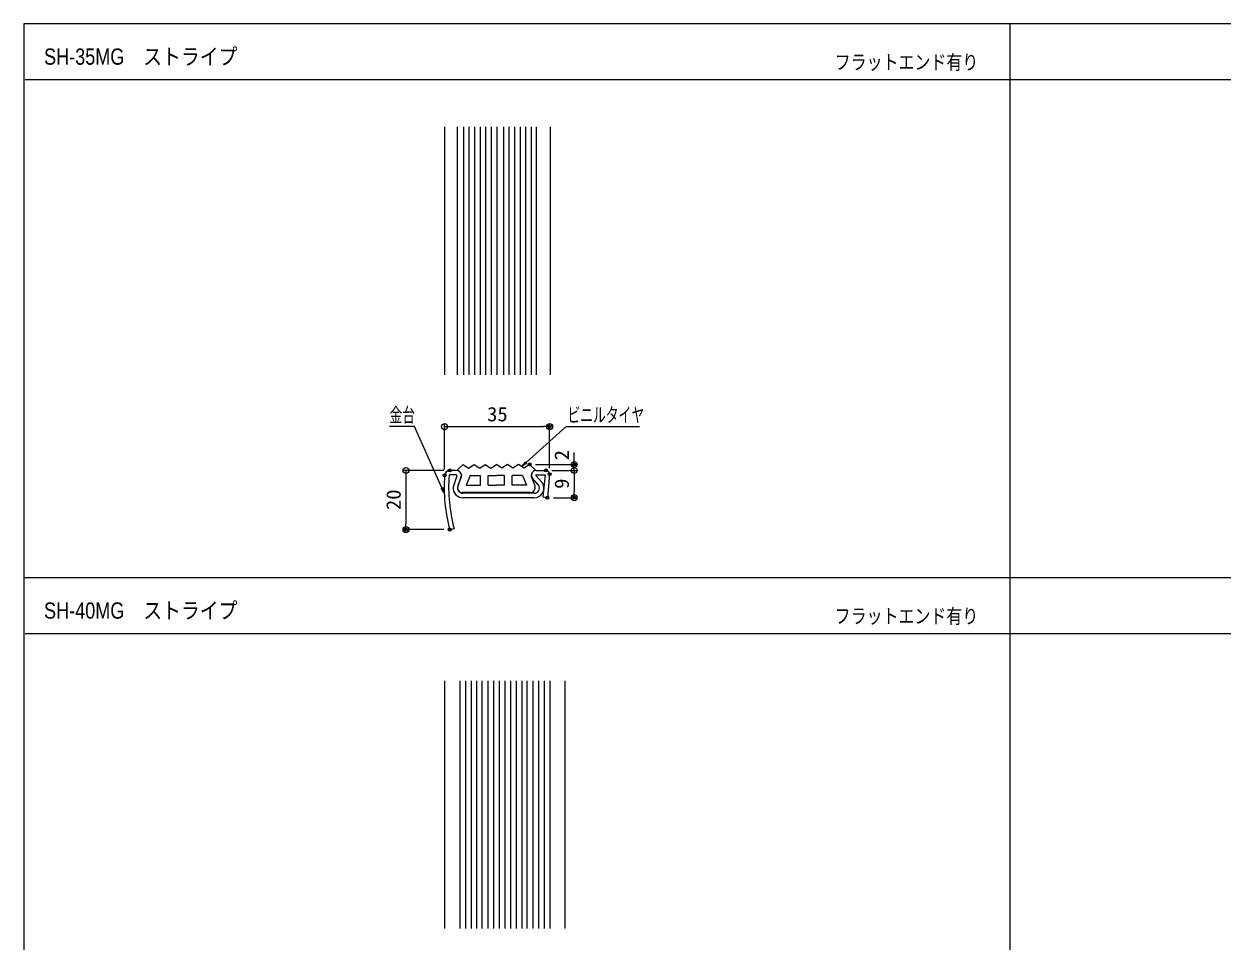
# Model space of a CAD drawing. Units: millimetres, scale not verified. Extents: x -400 to 400, y -277 to 277.
# Drawn here: x -400 to 0, y -29.4 to 276.9 of the extents above; entities that cross this region are included whole.
import ezdxf
from ezdxf.enums import TextEntityAlignment as Align

# ---------------------------------------------------------------- set-up
doc = ezdxf.new("R2010")
doc.units = ezdxf.units.MM
doc.header["$LTSCALE"] = 2
doc.header["$PDMODE"] = 32
doc.header["$PDSIZE"] = 1
for name, color, linetype, lineweight in [('0-0_zumenwaku', 6, 'Continuous', 9), ('0-2_1', 3, 'Continuous', 9), ('0-3_2', 4, 'Continuous', 9), ('0-9_0', 1, 'Continuous', 9), ('0-E_6文字', 2, 'Continuous', 9)]:
    doc.layers.add(name, color=color, linetype=linetype, lineweight=lineweight)
doc.layers.add('0-1_moji', color=2, linetype='Continuous')
doc.layers.add('0-A_Defpoints', color=7, linetype='Continuous')
doc.styles.add('ＭＳ ゴシック', font='')
doc.styles.add('ＭＳ Ｐゴシック', font='')
doc.styles.get('ＭＳ ゴシック').set_extended_font_data('MS Gothic')
doc.styles.get('ＭＳ Ｐゴシック').set_extended_font_data('MS PGothic')

# ---------------------------------------------------------------- blocks, each defined once
blk = doc.blocks.new('_Origin')
at = {"layer": '0-9_0'}
blk.add_line((0, 0), (-2, 0), dxfattribs=at)
blk.add_circle((0, 0), 1, dxfattribs=at)
blk = doc.blocks.new('MLeader1')
at = {"layer": '0-E_6文字', "color": 1}
blk.add_line((-218.262, 142.454), (-194.527, 142.454), dxfattribs=at)
at = {"layer": '0-E_6文字'}
blk.add_line((-232.156, 130.224), (-233.869, 129.139), dxfattribs=at)
at = {"layer": '0-E_6文字', "color": 1}
blk.add_lwpolyline([(-232.379, 130.472), (-218.982, 142.454), (-218.262, 142.454)], dxfattribs=at)
at = {"layer": '0-E_6文字'}
blk.add_lwpolyline([(-232.601, 130.721), (-233.869, 129.139), (-232.379, 130.472)], dxfattribs=at)
at = {"layer": '0-E_6文字', "style": 'ＭＳ ゴシック', "width": 0.65}
blk.add_text('ビニルタイヤ', height=4.809, dxfattribs=at).set_placement((-218.561, 142.511), align=Align.BOTTOM_LEFT)
blk = doc.blocks.new('MLeader2')
at = {"layer": '0-E_6文字', "color": 1}
blk.add_line((-270.33, 142.454), (-277.976, 142.454), dxfattribs=at)
at = {"layer": '0-E_6文字'}
blk.add_line((-260.202, 122.159), (-259.692, 120.197), dxfattribs=at)
at = {"layer": '0-E_6文字', "color": 1}
blk.add_lwpolyline([(-260.506, 122.023), (-269.61, 142.454), (-270.33, 142.454)], dxfattribs=at)
at = {"layer": '0-E_6文字'}
blk.add_lwpolyline([(-260.811, 121.888), (-259.692, 120.197), (-260.506, 122.023)], dxfattribs=at)
at = {"layer": '0-E_6文字', "style": 'ＭＳ ゴシック', "width": 0.65}
blk.add_text('金台', height=4.809, dxfattribs=at).set_placement((-277.976, 142.503), align=Align.BOTTOM_LEFT)

msp = doc.modelspace()

# ---------------------------------------------------------------- linework, layer by layer
at = {"layer": '0-0_zumenwaku'}
for p, q in [((-70.824, 276.938), (-70.824, -277.062)), ((-399.624, 258.414), (257.976, 258.414)), ((257.976, 91.938), (-400.024, 91.938)), ((-399.624, 73.414), (257.976, 73.414))]:
    msp.add_line(p, q, dxfattribs=at)
msp.add_lwpolyline([(-400.024, -277.062), (399.976, -277.062), (399.976, 276.938), (-400.024, 276.938)], close=True, dxfattribs=at)
at = {"layer": '0-2_1'}
for p, q in [((-259.596, 242.573), (-259.596, 159.799)), ((-255.352, 242.573), (-255.352, 159.799)), ((-229.052, 242.573), (-229.052, 159.799)), ((-224.396, 242.573), (-224.396, 159.799)), ((-255.683, 127.814), (-257.851, 127.814)), ((-255.778, 126.314), (-257.851, 126.314)), ((-255.683, 127.814), (-257.473, 127.814)), ((-255.778, 126.314), (-257.473, 126.314)), ((-255.54, 125.986), (-256.76, 122.266)), ((-255.31, 127.814), (-255.31, 127.842)), ((-253.951, 126.314), (-255.189, 122.505)), ((-228.181, 122.862), (-230.283, 125.203)), ((-226.983, 123.773), (-229.116, 126.147)), ((-229.033, 127.814), (-225.783, 127.814)), ((-229.033, 126.314), (-226.063, 126.314)), ((-226.063, 126.314), (-226.758, 118.853)), ((-224.533, 126.564), (-225.265, 118.714)), ((-229.683, 120.214), (-253.524, 120.214)), ((-229.683, 118.714), (-253.524, 118.714)), ((-225.265, 118.714), (-226.758, 118.853)), ((-257.841, 108.014), (-256.393, 108.404)), ((-259.596, 57.573), (-259.596, -25.201)), ((-254.479, 57.573), (-254.479, -25.201)), ((-224.479, 57.573), (-224.479, -25.201)), ((-219.396, 57.573), (-219.396, -25.201))]:
    msp.add_line(p, q, dxfattribs=at)
for centre, radius, start, end in [((-204.733, 122.314), 55, 175.96174, 195.07006), ((-257.851, 126.064), 1.75, 90, 175.96174), ((-204.733, 122.314), 53.5, 175.96174, 195.07006), ((-257.851, 126.064), 0.25, 90, 175.96174), ((-255.778, 126.064), 0.25, 341.84729, 90), ((-255.683, 126.064), 1.75, 8.21321, 90), ((-229.033, 126.214), 1.6, 90, 218.93971), ((-229.033, 126.214), 0.1, 90, 218.93971), ((-225.783, 126.564), 1.25, 0, 90), ((-253.524, 121.964), 3.25, 174.67134, 270), ((-253.524, 121.964), 1.75, 161.99965, 270), ((-229.683, 121.964), 3.25, 270, 33.81804), ((-229.683, 121.964), 1.75, 270, 30.86821)]:
    msp.add_arc(centre, radius, start, end, dxfattribs=at)
at = {"layer": '0-3_2'}
for p, q in [((-253.302, 242.573), (-253.302, 159.799)), ((-251.452, 242.573), (-251.452, 159.799)), ((-249.602, 242.573), (-249.602, 159.799)), ((-247.752, 242.573), (-247.752, 159.799)), ((-245.902, 242.573), (-245.902, 159.799)), ((-244.052, 242.573), (-244.052, 159.799)), ((-242.202, 242.573), (-242.202, 159.799)), ((-239.94, 242.573), (-239.94, 159.799)), ((-238.09, 242.573), (-238.09, 159.799)), ((-236.24, 242.573), (-236.24, 159.799)), ((-234.39, 242.573), (-234.39, 159.799)), ((-232.54, 242.573), (-232.54, 159.799)), ((-230.69, 242.573), (-230.69, 159.799)), ((-253.41, 129.814), (-255.185, 128.132)), ((-253.41, 129.814), (-251.56, 128.614)), ((-251.56, 128.614), (-249.71, 129.814)), ((-249.71, 129.814), (-247.86, 128.614)), ((-247.86, 128.614), (-246.01, 129.814)), ((-246.01, 129.814), (-244.16, 128.614)), ((-244.16, 128.614), (-242.31, 129.814)), ((-240.46, 128.614), (-242.31, 129.814)), ((-238.61, 129.814), (-240.46, 128.614)), ((-236.76, 128.614), (-238.61, 129.814)), ((-234.91, 129.814), (-236.76, 128.614)), ((-233.06, 128.614), (-234.91, 129.814)), ((-231.21, 129.814), (-233.06, 128.614)), ((-231.21, 129.814), (-229.435, 128.132)), ((-254.038, 125.531), (-255.21, 122.749)), ((-251.08, 126.114), (-252.427, 122.914)), ((-251.08, 126.114), (-247.56, 126.114)), ((-247.56, 122.914), (-247.56, 126.114)), ((-245.06, 126.114), (-242.31, 126.114)), ((-245.06, 122.914), (-245.06, 126.114)), ((-239.56, 126.114), (-242.31, 126.114)), ((-239.56, 122.914), (-239.56, 126.114)), ((-233.54, 126.114), (-237.06, 126.114)), ((-237.06, 122.914), (-237.06, 126.114)), ((-233.54, 126.114), (-232.193, 122.914)), ((-230.582, 125.531), (-229.411, 122.749)), ((-229.31, 127.814), (-229.31, 127.842)), ((-231.06, 120.414), (-253.56, 120.414)), ((-252.427, 122.914), (-247.56, 122.914)), ((-245.06, 122.914), (-242.31, 122.914)), ((-239.56, 122.914), (-242.31, 122.914)), ((-232.193, 122.914), (-237.06, 122.914)), ((-252.638, 57.573), (-252.638, -25.201)), ((-250.763, 57.573), (-250.763, -25.201)), ((-248.888, 57.573), (-248.888, -25.201)), ((-247.013, -25.201), (-247.013, 57.573)), ((-245.138, 57.573), (-245.138, -25.201)), ((-243.263, 57.573), (-243.263, -25.201)), ((-241.388, 57.573), (-241.388, -25.201)), ((-239.479, 57.573), (-239.479, -25.201)), ((-237.604, 57.573), (-237.604, -25.201)), ((-235.729, 57.573), (-235.729, -25.201)), ((-233.854, 57.573), (-233.854, -25.201)), ((-231.979, -25.201), (-231.979, 57.573)), ((-230.104, 57.573), (-230.104, -25.201)), ((-228.229, 57.573), (-228.229, -25.201)), ((-226.354, 57.573), (-226.354, -25.201))]:
    msp.add_line(p, q, dxfattribs=at)
for centre, radius, start, end in [((-254.91, 127.842), 0.4, 133.45184, 180), ((-229.71, 127.842), 0.4, 0, 46.54816), ((-255.756, 126.07), 1.8, 342.56312, 75.67296), ((-228.865, 126.07), 1.8, 104.32704, 197.43688), ((-253.56, 122.164), 1.75, 160.47707, 270), ((-231.06, 122.164), 1.75, 270, 19.52293)]:
    msp.add_arc(centre, radius, start, end, dxfattribs=at)
at = {"layer": '0-9_0'}
for p, q in [((-259.596, 128.187), (-259.596, 143.454)), ((-257.596, 142.454), (-226.533, 142.454)), ((-224.533, 128.564), (-224.533, 143.454)), ((-216.316, 131.814), (-216.316, 133.814)), ((-229.21, 129.814), (-215.316, 129.814)), ((-216.316, 127.814), (-216.316, 129.814)), ((-259.851, 127.814), (-273.475, 127.814)), ((-272.475, 125.814), (-272.475, 110.049)), ((-223.783, 127.814), (-215.316, 127.814)), ((-223.783, 127.814), (-215.316, 127.814)), ((-216.316, 125.814), (-216.316, 123.814)), ((-216.316, 125.814), (-216.316, 120.714)), ((-223.265, 118.714), (-215.316, 118.714)), ((-259.851, 108.049), (-273.475, 108.049))]:
    msp.add_line(p, q, dxfattribs=at)
at = {"layer": '0-A_Defpoints'}
for p in [(-224.533, 142.454), (-257.851, 127.814), (-231.21, 129.814), (-225.783, 127.814), (-216.316, 129.814), (-259.596, 126.187), (-224.533, 126.564), (-225.265, 118.714), (-216.316, 118.714), (-272.475, 108.049), (-257.851, 108.049)]:
    msp.add_point(p, dxfattribs=at)

# ---------------------------------------------------------------- block references
at = {"layer": '0-9_0'}
for p, rotation in [((-259.596, 142.454), 180), ((-272.475, 127.814), 90), ((-216.316, 129.814), 270), ((-216.316, 127.814), 90), ((-216.316, 127.814), 90), ((-216.316, 118.714), 270), ((-272.475, 108.049), 270)]:
    msp.add_blockref('_Origin', p, dxfattribs=dict(at, rotation=rotation))
msp.add_blockref('_Origin', (-224.533, 142.454), dxfattribs=at)
at = {"layer": '0-E_6文字'}
for name in ['MLeader2', 'MLeader1']:
    msp.add_blockref(name, (0, 0), dxfattribs=at)

# ---------------------------------------------------------------- texts
at = {"layer": '0-1_moji', "style": 'ＭＳ Ｐゴシック'}
for s, height, width, p in [('SH-35MG\u3000ストライプ', 5.425, 0.85, (-393.319, 261.698)), ('フラットエンド有り', 4.883, 0.8, (-129.359, 260.266)), ('SH-40MG\u3000ストライプ', 5.425, 0.85, (-393.319, 76.698)), ('フラットエンド有り', 4.883, 0.8, (-129.359, 75.266))]:
    msp.add_text(s, height=height, dxfattribs=dict(at, width=width)).set_placement(p, align=Align.BOTTOM_LEFT)
at = {"layer": '0-9_0', "color": 2, "style": 'ＭＳ ゴシック', "width": 1.05}
msp.add_text('35', height=4.809, dxfattribs=at).set_placement((-245.398, 142.778), align=Align.BOTTOM_LEFT)
for s, p in [('2', (-216.641, 131.214)), ('9', (-216.641, 121.681)), ('20', (-272.8, 114.598))]:
    msp.add_text(s, height=4.809, rotation=90, dxfattribs=at).set_placement(p, align=Align.BOTTOM_LEFT)

doc.saveas('drawing.dxf')
